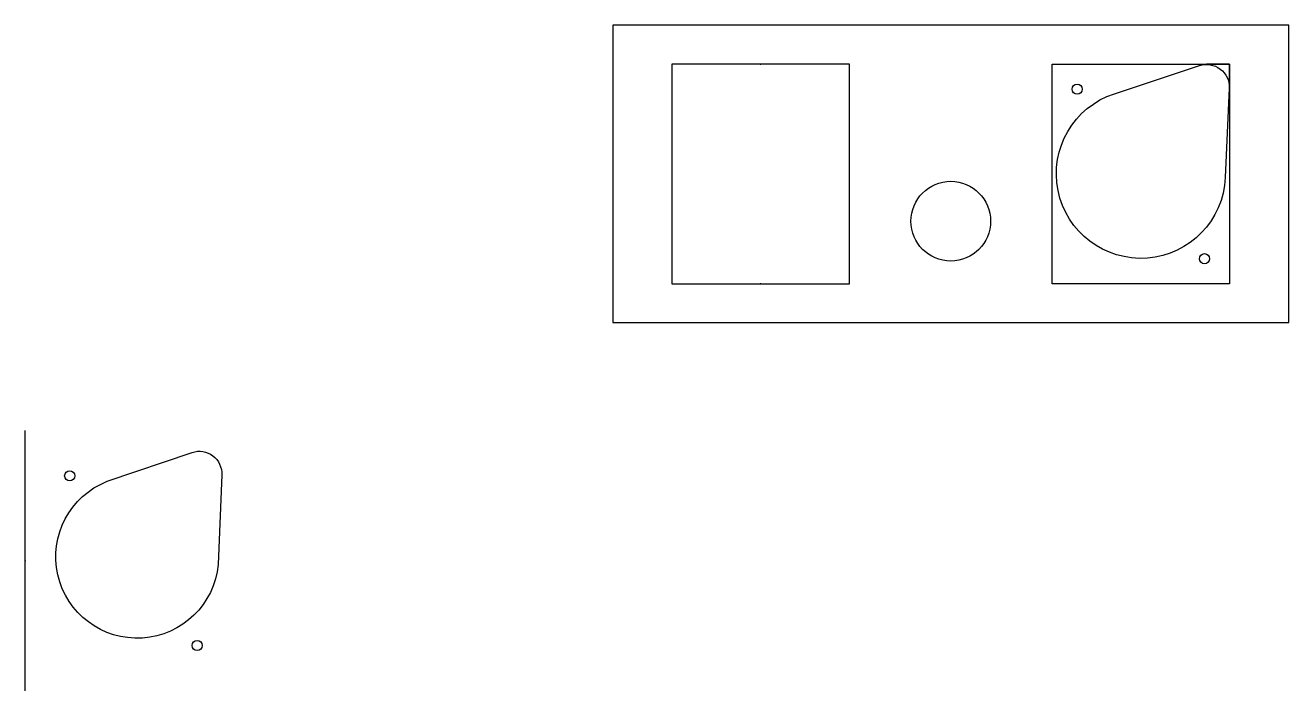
# Model space of a CAD drawing. Header units: millimetres. Extents: x -114 to 73, y 0 to 99.
import ezdxf

# ---------------------------------------------------------------- set-up
doc = ezdxf.new("R2010")
doc.units = ezdxf.units.MM
doc.layers.get('0').update_dxf_attribs({"linetype": 'CONTINUOUS'})

msp = doc.modelspace()

# ---------------------------------------------------------------- linework, layer by layer
for p, q in [((38, 93.25), (41.7, 93.25)), ((38, 89.55), (38, 93.25)), ((64.25, 93.25), (60.85, 93.25)), ((64.25, 89.85), (64.25, 93.25)), ((64.25, 64.45), (64.25, 60.75)), ((64.25, 60.75), (60.55, 60.75)), ((-113.92, 0.5), (-113.92, 39))]:
    msp.add_line(p, q)
for points in [[(73, 99), (-27, 99), (-27, 55), (73, 55)], [(8, 60.75), (8, 93.25), (-18.25, 93.25), (-18.25, 60.75)], [(8, 93.25), (-18.25, 93.25), (-18.25, 60.75), (8, 60.75)], [(38, 60.75), (38, 93.25), (64.25, 93.25), (64.25, 60.75)]]:
    msp.add_lwpolyline(points, close=True)
for points in [[(47.2, 88.87), (59.8, 93.03, -0.525054), (64.2, 89.7), (63.61, 76.45, -1.904564)], [(-84.85, 32.45), (-85.39, 19.2, -1.786804), (-101.81, 31.5), (-89.25, 35.78, -0.525054)]]:
    msp.add_lwpolyline(points, format="xyb", close=True)
for centre, radius in [((41.7, 89.55), 0.75), ((23, 70), 5.9), ((60.55, 64.45), 0.75), ((-107.35, 32.3), 0.75), ((-88.5, 7.2), 0.75)]:
    msp.add_circle(centre, radius)
for p in [(-5.13, 93.25), (-5.13, 60.75), (-113.92, 19.75)]:
    msp.add_point(p)

doc.saveas('drawing.dxf')
